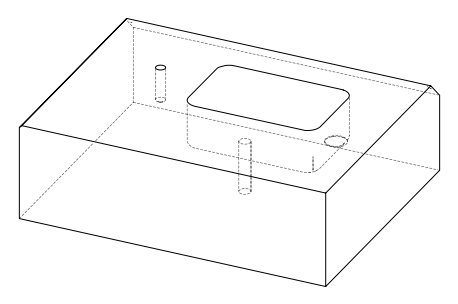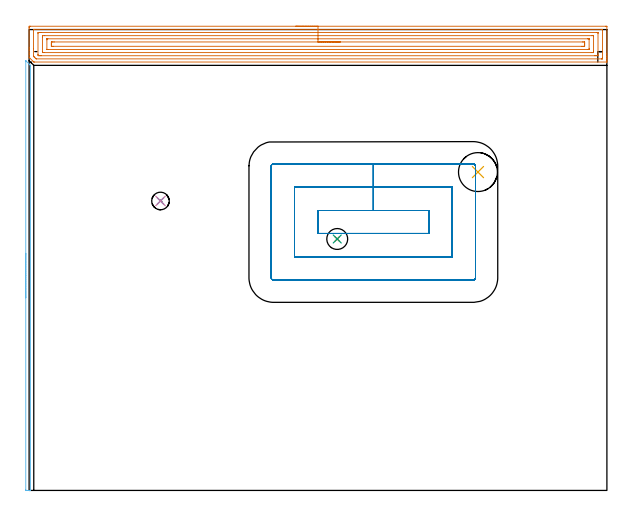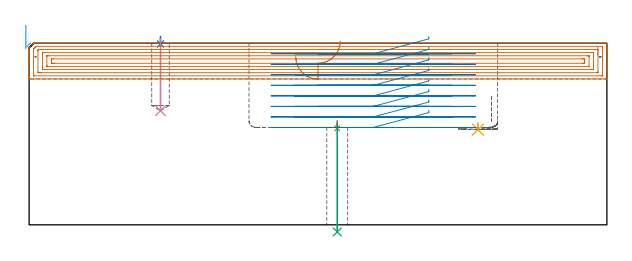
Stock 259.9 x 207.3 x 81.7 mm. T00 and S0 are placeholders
(PLAN: 8 operations, 5 tool changes, 26 min)
(1 SPOT_DRILL | STEP1HOLE | NXT0321_9005460120000 | 0.04 min | 4170 mm3)
(2 SPOT_DRILL_1 | STEP1POCKET | NXT0321_9005460120000 | 0.03 min | 0 mm3)
(3 DRILL_THROUGH_HOLE_INTO_CENTER | STEP1HOLE | NXT0301_065 | 0.21 min | 3079 mm3)
(4 DRILL_BLIND_HOLE_INTO_CENTER | STEP1POCKET | UGT0301_198 | 0.13 min | 1407 mm3)
(5 INDEXABLE_INSERT_DRILL_BLIND_HOLE_FROM_SOLID | STEP1POCKET_1 | NXT0302_006 | 0.02 min | 9299 mm3)
(6 AREA_MILL | FG_CHAMFER_SURFACE | UGT0205_001 | 1.69 min | 431 mm3)
(7 AREA_MILL_1 | FG_CHAMFER_SURFACE_1 | UGT0205_001 | 12.76 min | 33676 mm3)
(8 MILL_RECTANGULAR_POCKET | POCKET_RECTANGULAR_STRAIGHT | UGT0201_095 | Follow Part, ap 5, ae 75% | 11.12 min | 288575 mm3)
(TOOL NXT0321_9005460120000 | NC Spot Drill, 142deg, 12mm, Carbide, Uncoated | D12 PA142 FL30 Z2)
(TOOL NXT0301_065 | Carbide Drill 9.4mm [860.1-0940-075A1-MM 2214] | D9.4 PA140 FL98 Z2)
(TOOL UGT0301_198 | Twist Drill 7.9 mm | D7.9 PA118 FL73 Z2)
(TOOL NXT0302_006 | Index. Insert Drill 17.5mm [880-D1750L25-05] | D17.5 PA176 FL88 Z2)
(TOOL UGT0205_001 | Chamfer Mill 20 x 3 x 45 deg. | D20 FL50 Z2)
(TOOL UGT0201_095 | End mill 20 mm | D20 R3 FL38 Z4)
(OP 1 SPOT_DRILL)
G17 G21 G94 G90
T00 M6
G54
G17 G0 G90 X138.6 Y113.1 S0 M3
G43 Z91.7 H0
G94 G81 G98 Z43.395 F250. R46.8
G80
M5
M2
(OP 2 SPOT_DRILL_1)
G17 G21 G94 G90
T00 M6
G54
G17 G0 G90 X59.1 Y130.2 S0 M3
G43 Z91.7 H0
G94 G81 G98 Z81.36 F250. R84.7
G80
M5
M2
(OP 3 DRILL_THROUGH_HOLE_INTO_CENTER)
G17 G21 G94 G90
T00 M6
G54
G17 G0 G90 X138.6 Y113.1 S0 M3
G43 Z91.7 H1
G94 G73 G98 Z-3.211 F250. Q7.835 R45.8
G80
M5
M2
(OP 4 DRILL_BLIND_HOLE_INTO_CENTER)
G17 G21 G94 G90
T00 M6
G54
G17 G0 G90 X59.1 Y130.2 S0 M3
G43 Z91.7 H0
G94 G81 G98 Z51.3 F250. R83.7
G80
M5
M2
(OP 5 INDEXABLE_INSERT_DRILL_BLIND_HOLE_FROM_SOLID)
G17 G21 G94 G90
T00 M6
G54
G17 G0 G90 X201.9 Y143.2 S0 M3
G43 Z91.7 H1
G94 G81 G98 Z42.8 F250. R45.8
G80
M5
M2
(OP 6 AREA_MILL)
G17 G21 G94 G90
T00 M6
G54
G17 G0 G90 X-1.5 Y86.65 S1061 M3
G43 Z91.7 H0
Z89.6
G94 G1 Y86.688 Z88.728 F250.
Y86.802 Z87.864
Y86.991 Z87.012
Y87.253 Z86.18
Y87.587 Z85.374
Y87.99 Z84.6
Y88.459 Z83.864
Y88.99 Z83.172
Y89.579 Z82.529
Y90.222 Z81.94
Y90.914 Z81.409
Y91.65 Z80.94
Y92.424 Z80.537
Y93.23 Z80.203
Y94.062 Z79.941
Y94.914 Z79.752
Y95.778 Z79.638
Y96.65 Z79.6
Y193.191
X-1.495 Y193.278 Z79.604
X-1.493 Y193.282 Z79.605
X-1.477 Y193.278 Z79.621
X0.341 Y191.46 Z81.44
X0.591 Y191.211 Z81.687
X0.594 Y191.207 Z81.69
X0.602 Y191.192 Z81.693
X0.6 Y190.896 Z81.7
Y0.171
X0.597 Y0.01 Z81.688
X0.542 Y0.008 Z81.634
X0.138 Y0. Z81.237
X-0.213 Z80.887
X-0.896 Z80.199
X-1.237 Z79.859
X-1.491 Y0.002 Z79.605
X-1.496 Y0.171 Z79.604
X-1.5 Y0.473 Z79.6
Y96.65
Y97.522 Z79.638
Y98.387 Z79.752
Y99.238 Z79.941
Y100.07 Z80.203
Y100.876 Z80.537
Y101.65 Z80.94
Y102.386 Z81.409
Y103.078 Z81.94
Y103.721 Z82.529
Y104.31 Z83.172
Y104.842 Z83.864
Y105.31 Z84.6
Y105.713 Z85.374
Y106.047 Z86.18
Y106.309 Z87.012
Y106.498 Z87.864
Y106.612 Z88.728
Y106.65 Z89.6
G0 Z91.7
M5
M2
(OP 7 AREA_MILL_1)
G17 G21 G94 G90
T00 M6
G54
G17 G0 G90 X119.95 Y208.8 S1061 M3
G43 Z91.7 H0
Z75.6
G94 G1 X119.988 Z74.728 F250.
X120.102 Z73.864
X120.291 Z73.012
X120.553 Z72.18
X120.887 Z71.374
X121.29 Z70.6
X121.759 Z69.864
X122.29 Z69.172
X122.879 Z68.529
X123.522 Z67.94
X124.214 Z67.408
X124.95 Z66.94
X125.724 Z66.537
X126.53 Z66.203
X127.362 Z65.941
X128.214 Z65.752
X129.078 Z65.638
X129.95 Z65.6
X259.3
X259.675 Y208.796 Z65.602
X259.89 Y208.792 Z65.606
X259.9 Y208.572 Z65.825
Y196.472 Z77.923
Y195.876 Z78.518
Y195.296 Z79.101
Y194.99 Z79.406
Y194.41 Z79.987
Y194.104 Z80.291
Y193.492 Z80.908
Y193.057 Z81.342
Y192.726 Z81.665
X259.891 Y192.703 Z81.688
X259.746 Y192.7 Z81.7
X2.384
X2.097 Y192.705 Z81.691
X1.977 Y192.822 Z81.575
X1.781 Y193.019 Z81.38
X0.303 Y194.496 Z79.902
X0.005 Y194.795 Z79.605
X0. Y194.802 Z79.597
Y196.15 Z78.249
Y196.762 Z77.634
Y197.954 Z76.443
Y198.535 Z75.86
Y199.131 Z75.265
Y207.992 Z66.405
X0.003 Y208.282 Z66.115
X0.008 Y208.792 Z65.606
X0.085 Y208.794 Z65.603
X0.6 Y208.8 Z65.6
X129.95
Y207.386 Z67.014
X257.526
X257.737 Y207.384 Z67.016
X257.842 Y207.381 Z67.019
X257.886 Y207.379 Z67.021
X257.89 Y207.347 Z67.053
X257.895 Y207.253 Z67.147
X257.899 Y207.015 Z67.385
Y194.609 Z79.791
X257.893 Y194.227 Z80.173
X257.89 Y194.124 Z80.276
X257.845 Y194.121 Z80.279
X257.736 Y194.118 Z80.282
X257.516 Y194.114 Z80.286
X257.505
X3.265 Y194.115 Z80.285
X3.161 Y194.121 Z80.279
X2.776 Y194.486 Z79.914
X2.513 Y194.74 Z79.66
X2.384 Y194.866 Z79.534
X2.26 Y194.99 Z79.41
X2.139 Y195.114 Z79.286
X2.062 Y195.197 Z79.203
X2.01 Y195.255 Z79.145
X2.007 Y195.277 Z79.123
X2.002 Y195.37 Z79.03
X2. Y198.695 Z75.705
X2.001 Y206.891 Z67.509
X2.007 Y207.273 Z67.127
X2.01 Y207.376 Z67.024
X2.055 Y207.379 Z67.021
X2.164 Y207.383 Z67.017
X2.384 Y207.386 Z67.014
X2.395
X129.95
Y205.972 Z68.428
X255.382 Y205.971 Z68.429
X255.732 Y205.97 Z68.43
X255.848 Y205.967 Z68.433
X255.882 Y205.965 Z68.435
X255.89 Y205.902 Z68.498
X255.896 Y205.791 Z68.609
X255.899 Y205.624 Z68.776
Y195.876 Z78.524
X255.898 Y195.711 Z78.689
X255.89 Y195.548 Z78.852
X255.732 Y195.536 Z78.864
X255.188 Y195.53 Z78.87
X254.84 Y195.529 Z78.871
X254.297
X5.41
X5.06
X4.514 Y195.533 Z78.867
X4.168 Y195.538 Z78.862
X4.01 Y195.711 Z78.689
X4.005 Y195.876 Z78.524
X4.001 Y196.042 Z78.358
Y205.624 Z68.776
X4.002 Y205.789 Z68.611
X4.01 Y205.952 Z68.448
X4.168 Y205.965 Z68.435
X4.712 Y205.97 Z68.43
X5.06 Y205.971 Z68.429
X5.603 Y205.972 Z68.428
X129.95
Y204.557 Z69.843
X253.237
X253.813 Y204.553 Z69.847
X253.879 Y204.551 Z69.849
X253.89 Y204.548 Z69.852
X253.894 Y204.528 Z69.872
X253.897 Y204.48 Z69.92
X253.899 Y204.286 Z70.114
X253.9 Y197.648 Z76.752
X253.899 Y197.229 Z77.171
X253.895 Y197.019 Z77.381
X253.891 Y196.968 Z77.432
X253.888 Y196.949 Z77.451
X253.866 Y196.948 Z77.452
X253.763 Y196.945 Z77.455
X253.055 Y196.943 Z77.457
X252.874
X6.663
X6.087 Y196.947 Z77.453
X6.021 Y196.949 Z77.451
X6.01 Y196.952 Z77.448
X6.007 Y196.972 Z77.428
X6.003 Y197.02 Z77.38
X6.001 Y197.214 Z77.186
X6. Y203.852 Z70.548
X6.001 Y204.271 Z70.129
X6.005 Y204.481 Z69.919
X6.009 Y204.532 Z69.868
X6.012 Y204.551 Z69.849
X6.034 Y204.552 Z69.848
X6.137 Y204.555 Z69.845
X6.845 Y204.557 Z69.843
X7.026
X129.95
Y203.143 Z71.257
X251.271
X251.45 Y203.142 Z71.258
X251.808 Y203.137 Z71.263
X251.891 Y203.133 Z71.267
X251.895 Y203.109 Z71.291
X251.899 Y203.055 Z71.345
X251.9 Y198.796 Z75.604
X251.898 Y198.535 Z75.865
X251.894 Y198.379 Z76.021
X251.891 Y198.366 Z76.034
X251.843 Y198.361 Z76.039
X251.748 Y198.358 Z76.042
X251.629 Y198.357 Z76.043
X251.45
X8.629
X8.45 Y198.358 Z76.042
X8.093 Y198.363 Z76.037
X8.009 Y198.366 Z76.034
X8.005 Y198.391 Z76.009
X8.001 Y198.445 Z75.955
X8. Y202.704 Z71.696
X8.002 Y202.965 Z71.435
X8.006 Y203.121 Z71.279
X8.009 Y203.134 Z71.266
X8.057 Y203.139 Z71.261
X8.152 Y203.142 Z71.258
X8.271 Y203.143 Z71.257
X8.45
X129.95
Y201.729 Z72.671
X248.948 Y201.728 Z72.672
X249.487 Y201.725 Z72.675
X249.847 Y201.722 Z72.678
X249.89 Y201.716 Z72.685
X249.896 Y201.673 Z72.727
X249.899 Y201.193 Z73.207
X249.9 Y200.783 Z73.617
X249.897 Y200.307 Z74.093
X249.892 Y199.905 Z74.495
X249.882 Y199.778 Z74.622
X249.757 Y199.776 Z74.624
X249.487 Y199.773 Z74.627
X249.134 Y199.772 Z74.628
X248.595 Y199.771 Z74.629
X10.952 Y199.772 Z74.628
X10.413 Y199.775 Z74.625
X10.053 Y199.778 Z74.622
X10.01 Y199.784 Z74.616
X10.004 Y199.827 Z74.573
X10.001 Y200.307 Z74.093
X10. Y200.717 Z73.683
X10.003 Y201.193 Z73.207
X10.008 Y201.595 Z72.805
X10.018 Y201.722 Z72.678
X10.143 Y201.724 Z72.676
X10.413 Y201.727 Z72.673
X10.766 Y201.729 Z72.671
X11.305
X129.95
X130.822 Z72.709
X131.687 Z72.823
X132.538 Z73.012
X133.37 Z73.274
X134.176 Z73.608
X134.95 Z74.011
X135.686 Z74.48
X136.378 Z75.011
X137.021 Z75.6
X137.61 Z76.243
X138.142 Z76.935
X138.61 Z77.671
X139.013 Z78.445
X139.347 Z79.251
X139.609 Z80.083
X139.798 Z80.935
X139.912 Z81.8
X139.95 Z82.671
G0 Z91.7
M5
M2
(OP 8 MILL_RECTANGULAR_POCKET)
G17 G21 G94 G90
T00 M6
G54
G17 G0 G90 X179.8 Y121.973 S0 M3
G43 Z91.7 H0
Z84.7
G94 G1 Y125.9 Z83.648 F250.
X154.85 Z76.962
X129.9 F500.
Y115.6
X179.8
Y125.9
X154.85
Y136.4
X119.4
Y105.1
X190.3
Y136.4
X154.85
Y146.9
X110.
G3 X108.9 Y145.8 R1.1
G1 Y95.7
G3 X110. Y94.6 R1.1
G1 X199.7
G3 X200.8 Y95.7 R1.1
G1 Y145.8
G3 X199.7 Y146.9 R1.1
G1 X154.85
X153.85
G0 X179.8 Y121.973 Z79.962
G1 Y125.9 Z78.91 F250.
X154.85 Z72.225
X129.9 F500.
Y115.6
X179.8
Y125.9
X154.85
Y136.4
X119.4
Y105.1
X190.3
Y136.4
X154.85
Y146.9
X110.
G3 X108.9 Y145.8 R1.1
G1 Y95.7
G3 X110. Y94.6 R1.1
G1 X199.7
G3 X200.8 Y95.7 R1.1
G1 Y145.8
G3 X199.7 Y146.9 R1.1
G1 X154.85
X153.85
G0 X179.8 Y121.973 Z75.225
G1 Y125.9 Z74.173 F250.
X154.85 Z67.487
X129.9 F500.
Y115.6
X179.8
Y125.9
X154.85
Y136.4
X119.4
Y105.1
X190.3
Y136.4
X154.85
Y146.9
X110.
G3 X108.9 Y145.8 R1.1
G1 Y95.7
G3 X110. Y94.6 R1.1
G1 X199.7
G3 X200.8 Y95.7 R1.1
G1 Y145.8
G3 X199.7 Y146.9 R1.1
G1 X154.85
X153.85
G0 X179.8 Y121.973 Z70.487
G1 Y125.9 Z69.435 F250.
X154.85 Z62.75
X129.9 F500.
Y115.6
X179.8
Y125.9
X154.85
Y136.4
X119.4
Y105.1
X190.3
Y136.4
X154.85
Y146.9
X110.
G3 X108.9 Y145.8 R1.1
G1 Y95.7
G3 X110. Y94.6 R1.1
G1 X199.7
G3 X200.8 Y95.7 R1.1
G1 Y145.8
G3 X199.7 Y146.9 R1.1
G1 X154.85
X153.85
G0 X179.8 Y121.973 Z65.75
G1 Y125.9 Z64.698 F250.
X154.85 Z58.012
X129.9 F500.
Y115.6
X179.8
Y125.9
X154.85
Y136.4
X119.4
Y105.1
X190.3
Y136.4
X154.85
Y146.9
X110.
G3 X108.9 Y145.8 R1.1
G1 Y95.7
G3 X110. Y94.6 R1.1
G1 X199.7
G3 X200.8 Y95.7 R1.1
G1 Y145.8
G3 X199.7 Y146.9 R1.1
G1 X154.85
X153.85
G0 X179.8 Y121.973 Z61.012
G1 Y125.9 Z59.96 F250.
X154.85 Z53.275
X129.9 F500.
Y115.6
X179.8
Y125.9
X154.85
Y136.4
X119.4
Y105.1
X190.3
Y136.4
X154.85
Y146.9
X110.
G3 X108.9 Y145.8 R1.1
G1 Y95.7
G3 X110. Y94.6 R1.1
G1 X199.7
G3 X200.8 Y95.7 R1.1
G1 Y145.8
G3 X199.7 Y146.9 R1.1
G1 X154.85
X153.85
G0 X179.8 Y121.973 Z56.275
G1 Y125.9 Z55.223 F250.
X154.85 Z48.537
X129.9 F500.
Y115.6
X179.8
Y125.9
X154.85
Y136.4
X119.4
Y105.1
X190.3
Y136.4
X154.85
Y146.9
X110.
G3 X108.9 Y145.8 R1.1
G1 Y95.7
G3 X110. Y94.6 R1.1
G1 X199.7
G3 X200.8 Y95.7 R1.1
G1 Y145.8
G3 X199.7 Y146.9 R1.1
G1 X154.85
X153.85
G0 X179.8 Y121.973 Z51.537
G1 Y125.9 Z50.485 F250.
X154.85 Z43.8
X129.9 F500.
Y115.6
X179.8
Y125.9
X154.85
Y136.4
X119.4
Y105.1
X190.3
Y136.4
X154.85
Y146.9
X110.
G3 X108.9 Y145.8 R1.1
G1 Y95.7
G3 X110. Y94.6 R1.1
G1 X199.7
G3 X200.8 Y95.7 R1.1
G1 Y145.8
G3 X199.7 Y146.9 R1.1
G1 X154.85
X153.85
G0 Z91.7
M5
M2
